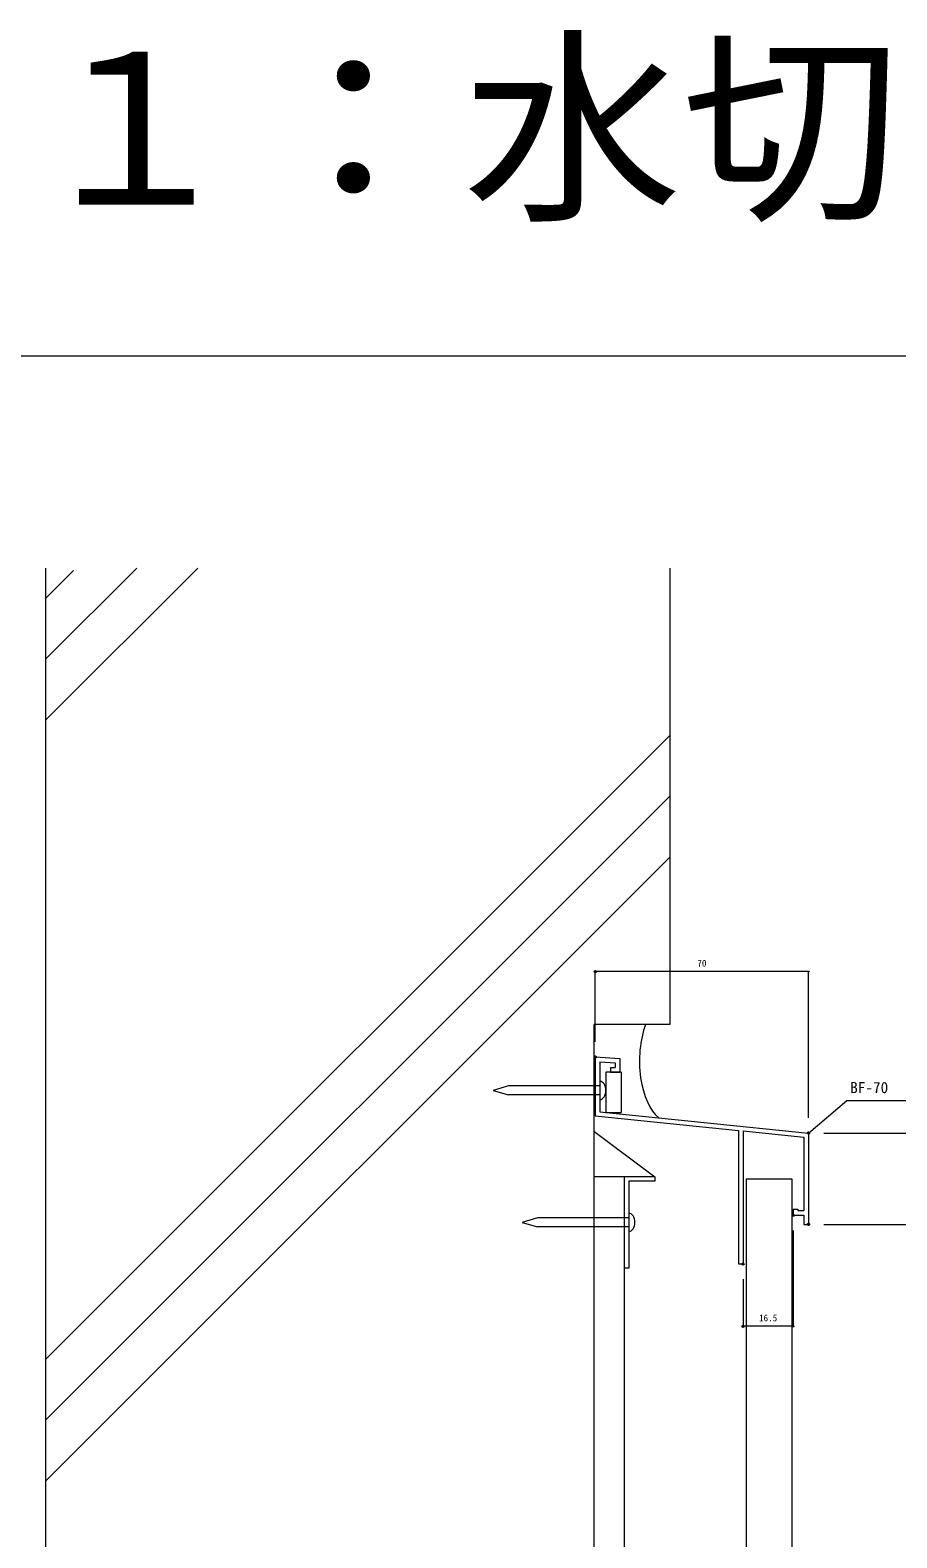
# Model space of a CAD drawing. Units: millimetres, scale not verified. Extents: x -380 to 380, y -610 to 606.
# Drawn here: x -160.9 to 123.6, y 110.2 to 605.5 of the extents above; entities that cross this region are included whole.
import ezdxf
from ezdxf.enums import TextEntityAlignment as Align

# ---------------------------------------------------------------- set-up
doc = ezdxf.new("R2010")
doc.units = ezdxf.units.MM
doc.header["$PDMODE"] = 32
doc.header["$PDSIZE"] = 0.5
doc.layers.add('0-1_DEFPOINTS', color=7, linetype='Continuous')
for name, color, linetype, lineweight in [('0-2_SUN', 4, 'Continuous', 18), ('0-4_GREEN', 7, 'Continuous', 18), ('0-5_形状', 3, 'Continuous', 18), ('0-6_図面枠', 5, 'Continuous', 18)]:
    doc.layers.add(name, color=color, linetype=linetype, lineweight=lineweight)
doc.styles.add('ＭＳ ゴシック', font='')
doc.styles.get('ＭＳ ゴシック').set_extended_font_data('MS Gothic')

# ---------------------------------------------------------------- blocks, each defined once
blk = doc.blocks.new('TEN')
at = {"layer": '0-2_SUN'}
blk.add_line((1.025, 0), (-1.025, 0), dxfattribs=at)
blk.add_circle((0, 0), 1.025, dxfattribs=at)
blk = doc.blocks.new('D6')
at = {"layer": '0-1_DEFPOINTS'}
for p in [(26.243, 582.732), (26.243, 554.704), (96.243, 529.704)]:
    blk.add_point(p, dxfattribs=at)
at = {"layer": '0-4_GREEN'}
for p, q in [((26.243, 559.704), (26.243, 582.732)), ((96.043, 582.732), (26.443, 582.732)), ((96.243, 534.704), (96.243, 582.732))]:
    blk.add_line(p, q, dxfattribs=at)
at = {"layer": '0-4_GREEN', "xscale": 0.2, "yscale": 0.2, "rotation": 180}
blk.add_blockref('TEN', (26.243, 582.732), dxfattribs=at)
at = {"layer": '0-4_GREEN', "xscale": 0.2, "yscale": 0.2}
blk.add_blockref('TEN', (96.243, 582.732), dxfattribs=at)
at = {"layer": '0-4_GREEN', "style": 'ＭＳ ゴシック'}
blk.add_text('70', height=2.199, dxfattribs=at).set_placement((59.743, 583.732), align=Align.BOTTOM_LEFT)
blk = doc.blocks.new('D7')
at = {"layer": '0-1_DEFPOINTS'}
for p in [(96.243, 529.704), (152.929, 529.704), (96.243, 499.704)]:
    blk.add_point(p, dxfattribs=at)
at = {"layer": '0-4_GREEN'}
for p, q in [((101.243, 529.704), (152.929, 529.704)), ((152.929, 499.904), (152.929, 529.504)), ((101.243, 499.704), (152.929, 499.704))]:
    blk.add_line(p, q, dxfattribs=at)
at = {"layer": '0-4_GREEN', "xscale": 0.2, "yscale": 0.2}
for p, rotation in [((152.929, 529.704), 90), ((152.929, 499.704), 270)]:
    blk.add_blockref('TEN', p, dxfattribs=dict(at, rotation=rotation))
at = {"layer": '0-4_GREEN', "style": 'ＭＳ ゴシック'}
blk.add_text('30', height=2.199, rotation=90, dxfattribs=at).set_placement((151.929, 513.204), align=Align.BOTTOM_LEFT)
blk = doc.blocks.new('D8')
at = {"layer": '0-1_DEFPOINTS'}
for p in [(91.243, 502.704), (74.743, 486.704), (74.743, 466.204)]:
    blk.add_point(p, dxfattribs=at)
at = {"layer": '0-4_GREEN'}
for p, q in [((91.243, 497.704), (91.243, 466.204)), ((74.743, 481.704), (74.743, 466.204)), ((91.043, 466.204), (74.943, 466.204))]:
    blk.add_line(p, q, dxfattribs=at)
at = {"layer": '0-4_GREEN', "xscale": 0.2, "yscale": 0.2, "rotation": 180}
blk.add_blockref('TEN', (74.743, 466.204), dxfattribs=at)
at = {"layer": '0-4_GREEN', "xscale": 0.2, "yscale": 0.2}
blk.add_blockref('TEN', (91.243, 466.204), dxfattribs=at)
at = {"layer": '0-4_GREEN', "style": 'ＭＳ ゴシック'}
blk.add_text('16.5', height=2.199, dxfattribs=at).set_placement((79.993, 467.204), align=Align.BOTTOM_LEFT)

msp = doc.modelspace()

# ---------------------------------------------------------------- linework, layer by layer
at = {"layer": '0-4_GREEN', "color": 2}
for p, q in [((-155.875, 428.82), (-155.875, -351.18)), ((-155.875, 398.82), (-125.875, 428.82)), ((-155.875, 378.82), (-105.875, 428.82)), ((-155.875, 418.82), (-146.733, 427.963)), ((49.125, 428.82), (49.125, 278.82)), ((-155.875, 168.82), (49.125, 373.82)), ((-155.875, 148.82), (49.125, 353.82)), ((-155.875, 128.82), (49.125, 333.82)), ((24.125, 278.82), (24.125, -251.18)), ((49.125, 278.82), (24.125, 278.82)), ((26.125, 258.674), (-3.875, 258.674)), ((26.125, 255.674), (-3.875, 255.674)), ((24.125, 243.82), (44.125, 228.82)), ((35.625, 215.32), (5.625, 215.32)), ((35.625, 212.32), (5.625, 212.32))]:
    msp.add_line(p, q, dxfattribs=at)
at = {"layer": '0-4_GREEN'}
for p, q in [((33.125, 263.174), (28.125, 263.174)), ((28.125, 249.97), (33.125, 249.97)), ((74.125, 228.174), (74.125, -133.18)), ((74.125, 228.174), (89.125, 228.174)), ((89.125, 228.174), (89.125, -133.18))]:
    msp.add_line(p, q, dxfattribs=at)
at = {"layer": '0-4_GREEN', "color": 3}
for p, q in [((94.625, 243.174), (107.17, 253.911)), ((107.17, 253.911), (132.969, 253.911)), ((34.125, 228.82), (24.125, 228.82)), ((34.125, 228.82), (34.125, -217.038))]:
    msp.add_line(p, q, dxfattribs=at)
at = {"layer": '0-4_GREEN', "color": 6}
for p, q in [((44.125, 228.82), (34.125, 228.82)), ((44.125, 228.82), (44.125, 227.32)), ((35.625, 227.32), (35.625, 198.82)), ((44.125, 227.32), (35.625, 227.32)), ((35.625, 198.82), (34.125, 198.82))]:
    msp.add_line(p, q, dxfattribs=at)
at = {"layer": '0-4_GREEN', "color": 2}
for points in [[(-3.875, 258.674), (-8.875, 257.174), (-3.875, 255.674)], [(5.625, 215.32), (0.625, 213.82), (5.625, 212.32)]]:
    msp.add_lwpolyline(points, dxfattribs=at)
for centre, major_axis, ratio, start_param, end_param in [((49.125, 266.82), (0, 20), 0.5, 0.9272952, 2.7683846), ((26.125, 257.174), (0, 3), 0.666667, 3.1415927, 6.2831853), ((35.625, 213.82), (0, 3), 0.666667, 3.1415927, 6.2831853)]:
    msp.add_ellipse(centre, major_axis=major_axis, ratio=ratio, start_param=start_param, end_param=end_param, dxfattribs=at)
at = {"layer": '0-5_形状'}
for p, q in [((24.625, 268.174), (24.625, 248.82)), ((24.625, 268.174), (32.625, 267.674)), ((32.625, 267.674), (32.625, 263.174)), ((26.125, 266.578), (26.125, 250.174)), ((26.125, 266.578), (31.125, 266.265)), ((29.625, 264.674), (29.625, 263.174)), ((29.625, 264.674), (31.125, 264.674)), ((29.625, 263.174), (32.625, 263.174)), ((31.125, 266.265), (31.125, 264.674)), ((24.625, 261.674), (24.125, 261.174)), ((24.125, 261.174), (24.625, 260.674)), ((24.625, 251.174), (24.125, 250.674)), ((24.125, 250.674), (24.625, 250.174)), ((24.625, 248.82), (71.625, 244.017)), ((26.125, 250.174), (94.625, 243.174)), ((71.625, 244.017), (71.625, 200.174)), ((73.125, 243.863), (93.125, 241.82)), ((73.125, 243.863), (73.125, 200.174)), ((94.625, 243.174), (94.625, 213.174)), ((93.125, 241.82), (93.125, 217.674)), ((89.625, 218.174), (89.625, 216.174)), ((89.625, 218.174), (91.125, 218.174)), ((91.125, 218.174), (91.125, 217.674)), ((89.625, 216.174), (93.125, 216.174)), ((91.125, 217.674), (93.125, 217.674)), ((93.125, 216.174), (93.125, 213.174)), ((93.125, 213.174), (94.625, 213.174)), ((71.625, 200.174), (73.125, 200.174))]:
    msp.add_line(p, q, dxfattribs=at)
at = {"layer": '0-5_形状', "color": 7}
for p, q in [((28.125, 263.174), (28.125, 249.97)), ((33.125, 263.174), (33.125, 249.97))]:
    msp.add_line(p, q, dxfattribs=at)
at = {"layer": '0-5_形状'}
for points in [[(24.625, 265.174), (24.125, 264.674), (24.625, 264.174)], [(24.625, 258.174), (24.125, 257.674), (24.625, 257.174)], [(24.625, 254.674), (24.125, 254.174), (24.625, 253.674)]]:
    msp.add_lwpolyline(points, dxfattribs=at)
at = {"layer": '0-6_図面枠'}
msp.add_lwpolyline([(-380, -609.559), (380, -609.559), (380, 498.441), (-380, 498.441)], close=True, dxfattribs=at)

# ---------------------------------------------------------------- block references
at = {"layer": '0-4_GREEN'}
for name in ['D6', 'D7', 'D8']:
    msp.add_blockref(name, (-1.618, -286.53), dxfattribs=at)

# ---------------------------------------------------------------- texts
at = {"layer": '0-4_GREEN', "style": 'ＭＳ ゴシック', "width": 1.05}
msp.add_text('ＴＢ－１：水切', height=50.18, dxfattribs=at).set_placement((-378.211, 533.123), align=Align.BOTTOM_LEFT)
at = {"layer": '0-5_形状', "color": 7, "style": 'ＭＳ ゴシック'}
msp.add_text('BF-70', height=3.666, dxfattribs=at).set_placement((108.308, 255.191), align=Align.BOTTOM_LEFT)

doc.saveas('drawing.dxf')
